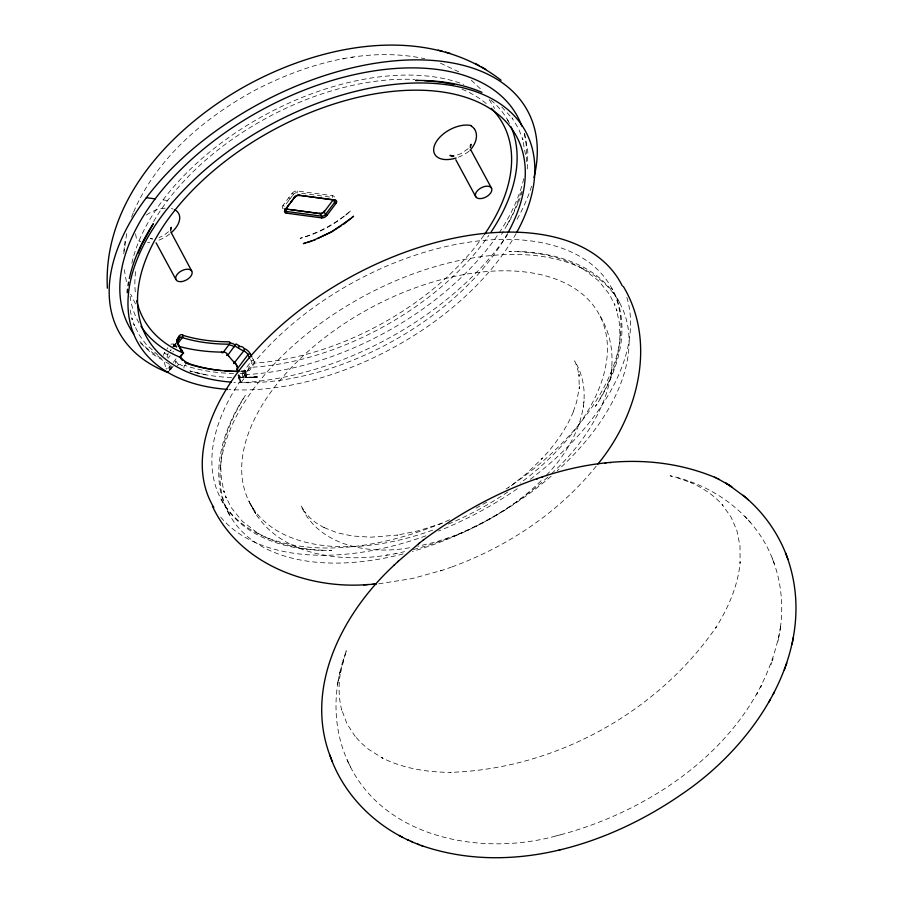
<?xml version="1.0" encoding="UTF-8"?>
<svg xmlns="http://www.w3.org/2000/svg" width="903" height="903" viewBox="0 0 903 903"><rect width="100%" height="100%" fill="white"/><g stroke="black" fill="none" stroke-linecap="round" stroke-linejoin="round"><path stroke-width="0.68" stroke-dasharray="4.51 3.39" d="M240.029 378.605A11.254 7.303 47.2 0 1 240.514 382.579L239.408 381.506L238.042 375.05M239.261 380.648L239.588 378.38L245.481 370.569A7.675 5.102 22.9 0 1 245.164 373.639C242.32 379.418 253.709 377.454 254.973 376.991L243.708 377.556A2.393 1.298 88.8 0 1 242.546 375.93A2.393 1.298 88.8 0 1 242.839 373.47L244.431 371.359A1.693 0.914 88.7 0 1 245.729 371.393A210.083 121.092 -28.4 0 1 241.744 371.449M246.316 377.352L257.276 376.991L246.632 377.454L244.769 375.637L245.3 372.341L244.837 374.316M123.745 253.788L126.894 232.195M546.405 475.204C574.477 446.466 597.944 399.228 574.669 360.884L577.243 367.284L579.173 376.077L578.925 374.226L579.241 388.448L579.455 386.665L576.656 401.903L573.078 412.4L573.687 410.944C566.373 428.936 554.848 444.919 541.653 459.051L542.297 458.352L526.438 473.635L508.57 487.891M551.53 473.646C593.519 435.686 633.206 369.496 599.174 314.413M244.713 375.14C244.002 372.736 245.774 378.346 245.729 377.048C241.654 374.711 251.113 368.029 246.666 370.67L247.445 370.354L241.078 370.941M178.625 364.519A7.675 2.585 48.5 0 1 175.769 360.952L174.019 363.277M175.859 360.974L175.261 363.39M527.284 168.963L527.826 151.862L524.688 133.418M780.406 627.529C783.409 605.326 781.264 582.3 773.352 561.282M123.869 251.26L124.287 247.704M124.625 244.815L125.043 241.327M583.27 407.569L583.473 405.819M583.835 402.704L584.049 400.921M611.026 374.745L611.229 372.995M611.76 368.492L611.974 366.708M560.616 834.778C660.206 808.095 761.218 735.2 780.294 628.341M337.993 681.934C333.444 709.115 336.593 737.83 348.524 762.798M779.921 631.141L780.779 624.707M169.629 370.174L169.956 368.661A8.454 5.023 56.3 0 1 169.583 367.386A68.176 43.66 -82.4 0 1 168.68 364.349M338.196 680.738L339.878 672.284M337.587 684.384L338.602 678.311M778.014 641.164L778.578 638.444M778.747 637.529L779.312 634.775M340.194 670.974L346.763 649.449L345.973 651.605M339.336 674.654L340.724 668.626M245.481 370.569L245.3 372.307M341.695 664.947L342.372 662.667M342.79 661.256L343.456 658.998M521.415 191.628L513.683 212.261L506.007 227.037M521.257 194.901L522.284 191.639M345.465 653.129L340.115 674.699L340.25 673.83C338.433 685.862 338.648 698.29 341.74 710.097L341.492 709.171L346.955 723.687L355.33 736.679L354.732 735.922L361.098 742.898L368.435 749.219L382.691 758.193L381.913 757.775C403.201 768.566 427.356 772.291 451.026 772.37L450.371 772.358C554.668 769.04 656.955 712.93 716.158 627.156L715.797 627.72C728.303 607.888 738.112 585.641 740.155 562.05L740.076 562.953L740.009 546.225L736.916 530.625L731.17 517.306L722.231 504.653L722.863 505.364C714.081 495.318 702.726 487.767 690.535 482.462L691.337 482.823L677.464 477.8M770.981 664.664L771.862 662.204M772.291 660.985L773.182 658.49M131.601 217.07L133.238 212.894M518.514 202.295L520.342 197.362M133.644 211.923C157.043 157.585 204.778 117.39 255.842 89.792C307.133 63.357 367.126 46.403 424.771 58.706M517.972 203.536L511.629 217.239L502.802 232.308M599.942 398.912C611.263 379.192 619.582 357.103 620.022 334.144L620 335.194L619.221 322.111L616.523 309.785L616.952 311.016L614.458 303.939L614.898 305.18L609.367 294.197L598.486 280.72L582.954 268.834L583.846 269.387C563.957 257.513 540.671 252.727 517.758 251.689M760.586 687.488L761.737 685.4M756.579 694.779L757.685 692.782M501.526 234.43L502.96 232.24M596.86 404.172L595.427 406.35C617.912 372.871 633.059 325.904 611.692 288.147M292.753 195.251L293.373 194.416A2.991 1.772 -27.8 0 1 297.2 192.678L299.412 192.971M290.258 198.547L292.335 195.793M176.299 343.174L174.471 346.007L172.992 346.662L175.521 343.309M170.633 350.669L171.198 349.924M168.127 358.243L170.136 355.59M172.8 352.057L173.466 351.165M176.141 347.632L176.807 346.752M288.949 200.285L284.231 206.482A1.196 0.621 37.7 0 0 282.899 205.489L292.008 193.445A1.196 0.61 36.9 0 1 293.373 194.416L293.452 194.585M289.321 199.8L290.055 198.829A1.196 0.61 37 0 0 288.689 197.847M171.051 365.376L169.55 367.374A2.393 1.072 -17.3 0 1 165.96 368.277A70.581 45.387 -82.1 0 1 163.928 360.297M173.32 362.385L177.09 357.385M169.956 368.661L171.435 366.697M169.29 370.411L171.976 366.844M170.464 369.846L173.274 366.133M183.975 368.097A2.393 1.727 -70.9 0 1 184.81 365.376L185.408 364.586M172.879 346.797L173.669 345.77M596.262 466.095C558.415 513.073 506.154 547.545 449.57 567.784M177.304 365.794L178.692 364.361M541.055 480.746C506.222 515.523 460.316 537.014 413.224 549.577M547.76 477.1C521.031 501.346 489.945 520.636 456.794 534.79M168.511 231.721L163.736 235.423L159.075 237.613M468.217 148.679L460.677 153.826L454.965 155.666M345.612 215.151L351.007 210.523C336.3 223.312 318.77 232.85 300.078 238.347C317.213 233.809 333.388 225.524 346.91 214.034M469.007 151.23L468.522 151.614A24.832 14.313 -28.4 0 1 458.442 157.178M486.83 502.124L475.407 508.524M442.165 523.322L418.055 530.862L396.699 535.231L397.704 535.073L370.873 537.183L352.294 535.998L337.135 532.759L322.608 526.991L324.211 527.781L315.926 522.769L310.226 518.096L304.356 511.391L305.462 512.949L300.868 505.477C318.601 546.608 370.286 554.973 409.827 547.692M456.771 534.892L436.499 541.777L417.739 546.304M378.696 583.823L412.299 578.563L441.973 570.346M440.224 570.956L451.048 567.265M347.091 759.784C381.201 838.356 481.66 856.947 557.219 835.625M555.943 835.941L561.824 834.485M250.989 504.969L255.718 513.57L248.991 501.267C274.546 559.781 350.353 565.097 404.567 551.643M351.098 57.465L353.096 57.137M342.564 58.921L344.404 58.616M386.473 555.018L387.466 554.848M395.051 553.55L395.977 553.404M179.302 364.462L180.871 364.44M511.572 251.497L508.999 251.508C550.322 250.537 599.671 263.405 619.853 303.239M329.121 550.446L331.694 550.435C289.829 551.507 239.656 538.041 220.039 497.135M322.935 550.254C300.022 549.216 276.736 544.419 256.858 532.544L257.739 533.109L242.207 521.212L231.326 507.734L225.806 496.763L226.235 497.993L223.741 490.916L224.17 492.146L221.472 479.82L220.693 466.738L220.671 467.788C221.201 441.883 231.597 417.22 245.266 395.582C222.127 429.749 207.148 478.376 230.434 516.358L227.127 510.263L228.199 512.227M173.952 346.086L177.18 346.786M291.996 193.445A4.199 2.472 -28 0 1 295.936 191.041A4.176 2.404 -28.4 0 1 297.358 190.996L332.71 195.725A4.165 2.393 -28.4 0 1 334.381 197.497M301.625 193.265L332.552 197.407A2.991 1.727 -28.4 0 1 332.936 197.497M163.048 199.913L167.597 200.522M244.769 375.637L246.993 377.488L246.293 376.686A2.393 1.862 30.8 0 1 245.176 373.65L245.311 372.454L246.891 374.508A10.159 6.4 27.1 0 1 246.282 376.675M246.654 377.386L246.666 377.172M205.85 374.824L189.765 370.919M199.563 373.492L190.826 371.235M672.284 476.321L670.037 475.802C716.406 485.554 758.96 518.22 774.334 563.89M152.11 238.889L150.248 238.448L152.539 239.058L151.219 238.381M440.438 63.176L460.135 72.477M246.169 377.296L245.029 376.28M169.617 364.372L152.031 353.728L139.909 342.463M158.081 355.274L145.936 344.122L139.423 335.261L133.937 324.346L134.366 325.588L131.883 318.533L132.323 319.775L129.851 308.758M471.287 80.198L482.654 90.932M501.729 106.96L512.757 118.869L511.967 117.819L518.367 128.237L522.939 139.626L522.498 138.396L525.693 155.79M744.862 516.369L747.131 518.853M748.237 520.038L750.517 522.544M225.784 507.102L227.861 510.037M489.166 99.556L494.584 108.45M332.643 197.576L332.552 197.407A1.196 0.768 -82.4 0 1 332.71 195.725M297.38 193.005L297.2 192.678A1.196 0.768 -82.4 0 1 297.358 190.996M252.355 357.893L253.506 360.026A1.919 1.106 -28.4 0 0 251.406 361.166L239.363 377.115A8.454 5.813 50.5 0 1 239.566 378.368M250.537 359.563L251.406 361.166A7.54 4.887 24.9 0 1 251.971 362.814L248.799 367.024A7.596 4.887 25.6 0 1 248.844 367.848A7.969 5.181 30.1 0 1 244.487 371.46M135.495 303.939L130.642 294.107M507.61 119.952L509.574 123.598M349.156 764.085L350.59 767.098M772.178 558.144L773.149 560.763M126.409 281.646L124.275 269.771M135.563 233.866L136.263 237.782L138.17 240.491A24.832 14.313 -28.4 0 0 140.891 241.756M483.805 235.412A204.45 117.853 -28.4 0 1 254.781 363.062L251.598 367.273A210.433 121.295 -28.4 0 0 488.85 235.333M135.292 291.861A204.45 117.853 -28.4 0 1 135.958 269.196M153.645 221.495A204.45 117.853 -28.4 0 1 414.725 79.453M462.009 89.205A204.45 117.853 -28.4 0 1 486.819 104.105M138.927 322.879A210.433 121.295 -28.4 0 1 129.84 294.367M131.872 263.191A210.433 121.295 -28.4 0 1 266.024 114.41A210.433 121.295 -28.4 0 1 463.713 84.397M490.905 100.075A210.433 121.295 -28.4 0 1 509.484 123.485M507.486 233.617A210.433 121.295 -28.4 0 1 233.877 382.33M516.155 233.482A220.783 127.267 -28.4 0 1 229.08 389.509M524.18 133.689A220.783 127.267 -28.4 0 1 526.268 163.195M523.74 178.715A220.783 127.267 -28.4 0 1 247.095 374.508L240.966 382.635A232.331 133.926 -28.4 0 0 507.497 234.712M161.671 358.457A220.783 127.267 -28.4 0 1 139.841 341.492M531.574 186.21A232.331 133.926 -28.4 0 1 516.166 220.863M253.472 360.026A9.29 5.915 26.3 0 1 254.262 363.017M238.629 374.598A68.301 43.739 -82.4 0 0 239.363 377.115A2.393 1.072 -17.3 0 0 240.164 378.617A70.705 45.094 -82.7 0 1 239.126 374.948M244.442 371.347A211.765 122.074 -28.4 0 1 240.412 371.404M244.668 372.973A4.831 0.689 -20.1 0 1 243.641 373.549M242.839 373.47A215.151 124.027 -28.4 0 1 240.153 373.515M233.538 373.47A215.151 124.027 -28.4 0 1 184.81 365.376M180.939 365.184A4.617 0.61 14.4 0 1 182.575 365.647M251.068 367.295A9.606 6.14 31 0 1 245.797 371.528M243.618 377.556A217.036 125.111 -28.4 0 1 236.891 377.601M231.597 377.488A217.036 125.111 -28.4 0 1 190.24 371.054M173.026 346.346A6.456 4.492 80.9 0 1 176.096 345.477M170.904 344.224A8.996 6.129 71.3 0 1 173.613 344.156A219.102 126.296 -28.4 0 0 176.198 344.867M176.119 345.759A2.393 1.693 -73.3 0 1 173.602 344.122M166.445 369.146A11.265 6.298 52.1 0 1 166.141 368.311M167.168 357.802A8.861 6.028 66.2 0 1 168.093 353.829M163.488 355.421A11.547 7.585 59 0 1 164.481 352.802M168.24 353.818A2.393 1.761 32.7 0 1 164.583 352.915M164.436 353.096A86.395 4.718 -54.8 0 1 164.933 352.305M166.987 349.032A86.395 4.718 -54.8 0 1 167.8 347.757M170.374 350.567A84.656 3.826 -54.5 0 1 170.893 349.766M169.674 234.012A24.832 14.313 -28.4 0 1 156.4 241.045M149.65 242.489A24.832 14.313 -28.4 0 1 147.607 242.625M146.32 215.027A24.832 14.313 -28.4 0 1 166.073 208.119M171.378 208.593A24.832 14.313 -28.4 0 1 172.958 209.033M283.249 208.751A4.199 2.506 -29.9 0 1 282.955 205.5M432.639 530.163A198.479 114.41 -28.4 0 1 250.436 428.135A198.479 114.41 -28.4 0 1 537.42 273.936A198.479 114.41 -28.4 0 1 520.32 483.049M507.802 491.943A198.479 114.41 -28.4 0 1 448.238 524.112M403.099 553.945A221.98 127.955 -28.4 0 1 233.03 423.101A221.98 127.955 -28.4 0 1 541.981 256.418A221.98 127.955 -28.4 0 1 557.298 470.756M551.146 476.208A221.98 127.955 -28.4 0 1 412.366 551.417M449.626 519.778A221.98 127.955 -28.4 0 1 218.921 422.525A221.98 127.955 -28.4 0 1 546.552 243.72A221.98 127.955 -28.4 0 1 506.233 488.884M626.829 297.414A232.421 133.971 -28.4 0 1 529.406 480.012M517.261 488.76A232.421 133.971 -28.4 0 1 438.565 531.02M425.855 535.84A232.421 133.971 -28.4 0 1 220.118 516.414M257.276 376.991L239.239 377.714L257.276 376.991"/><path stroke-width="1.35" d="M170.622 230.57L171.31 227.319L170.577 229.136M470.328 147.528L471.005 144.277L470.282 146.094M127.176 292.696L127.526 289.208M128.012 285.675L128.598 282.12M421.261 845.501C509.698 876.147 607.809 845.547 682.047 794.008C756.511 743.779 820.398 648.061 786.773 556.192M792.766 640.532L793.432 637.292M791.999 644.358L792.653 641.164M129.321 278.53C133.599 258.913 142.335 240.48 153.296 223.741L141.737 244.679M784.357 669.834L785.418 666.911M785.734 665.974L786.806 662.994M137.978 253.246L141.139 245.898M248.032 354.744A7.664 4.989 24.3 0 0 243.81 350.895C230.355 345.68 246.677 344.382 243.833 350.838L233.708 363.57L234.182 362.611M178.343 337.293L177.18 339.404A1.84 1.716 28.9 0 1 177.428 341.673L179.381 338.196A1.908 1.693 30.5 0 0 179.155 335.995L178.343 337.293A1.829 1.693 29.2 0 1 178.568 339.618M768.95 702.06L770.259 699.678M773.137 694.418L774.503 691.935M227.138 354.586L226.743 355.489L227.928 355.026L236.078 343.964L239.408 345.917M298.25 194.608L298.6 195.251L333.952 199.992A1.196 0.768 -82.4 0 0 335.036 200.026L299.683 195.296A1.196 0.768 -82.4 0 1 298.6 195.251A2.991 1.727 -28.4 0 0 294.784 197.001A1.196 0.61 36.9 0 1 294.31 197.734L290.811 202.385M177.236 341.029L179.381 338.196M177.417 344.088L182.304 337.609A1.919 1.366 -72.7 0 0 182.914 335.306A203.615 117.367 -28.4 0 0 229.554 341.819A1.919 1.072 -89.9 0 1 229.385 344.19L223.38 352.147A2.393 1.354 -89.6 0 1 221.483 352.114M289.231 204.338L294.762 197.001L294.412 196.357M168.522 371.426L167.755 372.442A232.331 133.926 -28.4 0 1 261.859 102.321A232.331 133.926 -28.4 0 1 533.989 177.496M179.516 357.34L180.307 356.29M180.713 355.759L181.706 354.439M186.21 363.525L186.413 363.254A1.693 1.219 -70.7 0 1 188.174 363.356A210.083 121.092 -28.4 0 0 237.805 371.426M333.275 199.777L324.154 211.855A2.991 1.727 -28.4 0 1 320.328 213.605A1.196 0.768 -82.4 0 0 319.244 213.571L286.059 209.022M286.725 213.198L321.57 217.871A4.165 2.393 -28.4 0 0 326.909 215.422L336.04 203.333A4.165 2.393 -28.4 0 0 335.024 200.037M237.85 371.505A68.301 43.739 -82.4 0 1 237.275 368.875L247.941 354.755A1.919 1.106 -28.4 0 1 250.041 353.615L251.779 356.82M287.955 206.019L289.886 203.604M288.768 205.071L285.63 209.056A1.196 0.61 37.6 0 1 285.145 209.801A4.176 2.438 -26.7 0 0 286.228 213.108M287.854 206.29L285.145 209.801M597.82 464.108C637.687 415.922 657.136 342.993 623.307 286.386M470.079 150.18C475.226 144.683 478.906 136.003 474.538 128.994M394.476 564.849C342.971 612.302 302.911 687.928 330.927 758.046M397.896 561.61L419.342 543.166M393.99 565.301L398.347 561.181M352.091 217.499L353.581 216.212L343.806 224.102M350.725 218.639L331.649 231.913L314.176 239.972M423.01 540.287C503.863 479.798 617.28 436.262 715.842 477.777M418.631 543.73L423.665 539.768M341.582 225.502L331.694 231.653L317.743 238.516M315.294 239.69L306.997 242.523M311.941 240.932L303.408 243.618L305.237 243.099M536.687 479.053L537.511 478.782M541.902 477.326L542.782 477.032M559.16 849.915L560.673 849.542M605.1 463.216L605.958 463.126M610.112 462.675L611.004 462.584M212.419 506.165C239.171 563.788 307.11 589.354 367.476 584.591M372.487 584.297L376.167 584.072L363.57 584.828M452.234 155.982L453.949 155.937L449.942 155.395L453.159 156.591M418.157 80.446L415.583 80.446C438.147 80.254 461.094 83.336 481.931 92.32M424.297 80.627L441.003 82.083L454.085 84.419M290.416 209.609L320.328 213.605L321.716 216.189A1.196 0.768 -82.4 0 1 321.57 217.871M288.238 209.417L284.987 208.977M286.782 211.505L321.716 216.189A2.991 1.727 -28.4 0 0 325.543 214.44L334.674 202.351A2.991 1.727 -28.4 0 0 333.952 199.992L333.771 199.665M146.376 197.678L155.169 198.863M285.371 208.582L285.63 209.056A2.991 1.761 -26 0 0 286.386 211.426L286.398 211.46A1.196 0.756 -82 0 1 286.206 213.142M501.097 80.254C426.227 22.214 319.865 44.213 243.347 87.264C171.672 127.899 102.829 200.285 107.355 288.181M438.192 50.162L442.583 51.347M445.563 52.137L450.1 53.356M329.787 754.964C343.862 796.514 378.323 829.428 419.094 844.677M417.558 844.102L422.773 846.077M407.366 839.666L408.89 840.354M410.91 841.269L412.423 841.957M718.054 478.883L728.439 484.753M714.578 477.168L719.33 479.504M471.445 125.754L470.565 125.438A24.832 14.313 -28.4 0 0 434.964 144.243A24.832 14.313 -28.4 0 0 456.094 158.002M399.058 835.41L402.411 837.205M238.268 347.971L234.791 345.939M475.181 63.402L479.482 65.817M481.344 66.845L485.724 69.305M729.172 485.227L745.517 497.35M745.822 497.632C764.965 513.988 779.65 535.49 787.913 559.273M743.079 495.262L748.271 499.731M191.718 271.024L170.893 232.003M491.593 188.332A8.962 5.17 -28.4 0 0 477.789 190.33A8.962 5.17 -28.4 0 0 481.446 198.525A8.962 5.17 -28.4 0 0 491.593 188.332L471.118 150.508M455.801 159.752L475.813 196.809M333.455 200.094L334.674 202.351A1.196 0.61 37 0 0 336.04 203.333M285.066 209.033L286.364 211.449M247.941 354.755L249.668 357.96M156.095 242.794L175.904 279.467M178.354 345.375L178.794 346.188M179.008 346.583L179.878 348.186M180.092 348.592L180.747 349.788M180.961 350.195L181.39 350.996M785.52 552.873L786.671 555.955M331.029 758.283L332.18 761.376M133.791 334.02A220.783 127.267 -28.4 0 1 264.026 108.71A220.783 127.267 -28.4 0 1 521.855 126.149M491.356 108.337A204.45 117.853 -28.4 0 1 484.584 234.295M136.748 300.801A204.45 117.853 -28.4 0 0 183.343 353.062L180.148 357.295A210.433 121.295 -28.4 0 1 140.936 326.186M511.042 126.849A210.433 121.295 -28.4 0 1 491.198 231.868M231.224 382.138A210.433 121.295 -28.4 0 1 161.547 228.865A210.433 121.295 -28.4 0 1 418.1 90.176A210.433 121.295 -28.4 0 1 508.129 232.455M227.68 389.419A220.783 127.267 -28.4 0 1 152.675 229.294A220.783 127.267 -28.4 0 1 421.882 82.974A220.783 127.267 -28.4 0 1 516.821 232.263M244.927 348.806A9.38 6.005 25.6 0 1 250.142 353.604M183.693 353.118A9.278 3.149 46.9 0 1 181.537 349.98M181.684 351.29A1.941 1.117 -28.4 0 0 181.469 349.946L177.993 343.535A1.941 1.117 -28.4 0 1 178.139 344.98M177.778 343.445A9.369 3.307 44.9 0 1 177.169 339.393M179.483 338.298A7.811 3.702 52.4 0 1 182.101 337.135M229.385 344.19A205.489 118.451 -28.4 0 1 182.316 337.609M223.38 352.147A217.183 125.19 -28.4 0 1 178.862 346.323M229.746 344.991A7.8 4.041 32.2 0 1 234.261 346.808M223.38 351.989A6.502 5.474 86.2 0 1 227.996 354.981M234.735 362.938A85.198 73.301 31.1 0 1 227.928 355.026M234.972 362.667A8.737 6.964 63.6 0 1 237.478 368.898M237.997 370.083A2.393 0.869 -11.3 0 1 237.275 368.875M239.092 371.415A211.765 122.074 -28.4 0 1 224.791 370.885M221.009 370.557A211.765 122.074 -28.4 0 1 186.413 363.243M186.289 363.029A7.992 2.743 47.1 0 1 184.641 362.058M182.62 360.432A7.992 2.743 47.1 0 1 180.476 358.175M177.677 344.348A7.653 2.585 45.6 0 1 177.417 341.661M179.257 336.097A9.617 4.797 53 0 1 182.688 334.731M230.017 342.824A9.606 4.966 33.7 0 1 235.446 345.081M182.361 352.576A7.517 2.416 47.7 0 1 182.022 352.046M188.05 363.119A9.628 3.454 46.2 0 1 180.814 357.351M228.899 356.538A86.925 74.87 32.3 0 1 228.493 356.019M234.453 362.284A11.423 8.578 56.4 0 1 237.421 367.013M168.172 372.431A11.265 6.298 52.1 0 1 167.586 371.494M174.437 209.643A24.832 14.313 -28.4 0 1 171.468 232.5M471.129 126.036A22.293 13.759 -28.5 0 1 474.447 129.05M326.92 215.422A1.196 0.61 37 0 1 325.543 214.44L324.154 211.855A1.196 0.61 37 0 1 324.595 211.121A4.165 2.393 -28.4 0 1 319.244 213.559M299.683 195.296A4.176 2.404 -28.4 0 0 298.148 195.375A4.188 2.359 -27.8 0 0 294.333 197.734M291.443 201.403A1.196 0.61 37 0 1 290.992 202.137M213.797 507.441A232.421 133.971 -28.4 0 1 352.26 276.058A232.421 133.971 -28.4 0 1 622.291 285.924M731.633 486.762L726.001 483.229L731.633 486.762M181.751 281.567A8.962 5.17 -28.4 0 0 191.899 271.385A8.962 5.17 -28.4 0 0 178.094 273.372A8.962 5.17 -28.4 0 0 181.751 281.567"/></g></svg>
